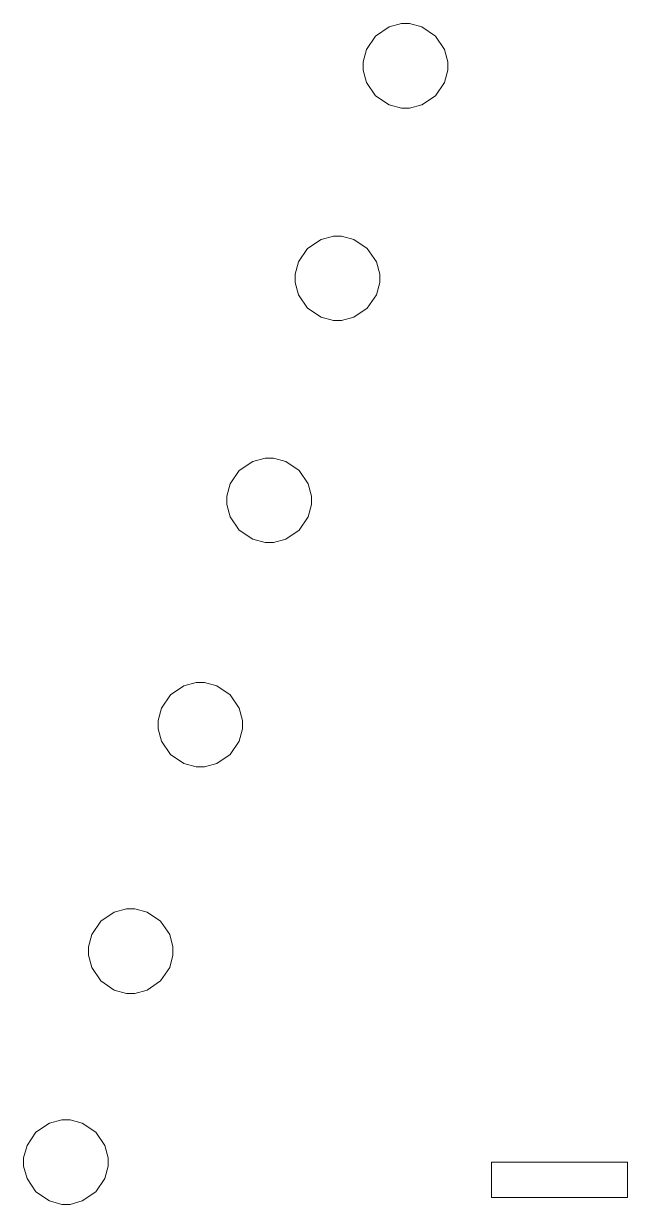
# Model space of a CAD drawing. Header units: millimetres. Extents: x -1050 to 1166, y -878 to -90.
# Drawn here: x -31.5 to 1.8, y -267.5 to -202.4 of the extents above; entities that cross this region are included whole.
import ezdxf

# ---------------------------------------------------------------- set-up
doc = ezdxf.new("R2010")
doc.units = ezdxf.units.MM
doc.header["$MEASUREMENT"] = 0
doc.layers.add('Layer 1', color=7, linetype='Continuous')

msp = doc.modelspace()

# ---------------------------------------------------------------- linework, layer by layer
at = {"layer": 'Layer 1', "color": 1, "lineweight": 9}
for points in [[(-11.3601, -202.59), (-11.3601, -202.59), (-10.6801, -202.406), (-10.6801, -202.406)], [(-10.6801, -202.406), (-10.6801, -202.406), (-10.4501, -202.406), (-10.4501, -202.406)], [(-10.4501, -202.406), (-10.4501, -202.406), (-10.2301, -202.406), (-10.2301, -202.406)], [(-10.2301, -202.406), (-10.2301, -202.406), (-9.5501, -202.59), (-9.5501, -202.59)], [(-12.1001, -203.091), (-12.1001, -203.091), (-11.3601, -202.59), (-11.3601, -202.59)], [(-9.5501, -202.59), (-9.5501, -202.59), (-8.8001, -203.091), (-8.8001, -203.091)], [(-12.6001, -203.832), (-12.6001, -203.832), (-12.1001, -203.091), (-12.1001, -203.091)], [(-8.8001, -203.091), (-8.8001, -203.091), (-8.3001, -203.832), (-8.3001, -203.832)], [(-12.7801, -204.512), (-12.7801, -204.512), (-12.6001, -203.832), (-12.6001, -203.832)], [(-8.3001, -203.832), (-8.3001, -203.832), (-8.1201, -204.512), (-8.1201, -204.512)], [(-12.7801, -204.738), (-12.7801, -204.738), (-12.7801, -204.512), (-12.7801, -204.512)], [(-12.7801, -204.964), (-12.7801, -204.964), (-12.7801, -204.738), (-12.7801, -204.738)], [(-12.6001, -205.645), (-12.6001, -205.645), (-12.7801, -204.964), (-12.7801, -204.964)], [(-8.1201, -204.964), (-8.1201, -204.964), (-8.3001, -205.645), (-8.3001, -205.645)], [(-8.1201, -204.512), (-8.1201, -204.512), (-8.1201, -204.738), (-8.1201, -204.738)], [(-8.1201, -204.738), (-8.1201, -204.738), (-8.1201, -204.964), (-8.1201, -204.964)], [(-12.1001, -206.386), (-12.1001, -206.386), (-12.6001, -205.645), (-12.6001, -205.645)], [(-8.3001, -205.645), (-8.3001, -205.645), (-8.8001, -206.386), (-8.8001, -206.386)], [(-11.3601, -206.887), (-11.3601, -206.887), (-12.1001, -206.386), (-12.1001, -206.386)], [(-10.6801, -207.07), (-10.6801, -207.07), (-11.3601, -206.887), (-11.3601, -206.887)], [(-9.5501, -206.887), (-9.5501, -206.887), (-10.2301, -207.07), (-10.2301, -207.07)], [(-8.8001, -206.386), (-8.8001, -206.386), (-9.5501, -206.887), (-9.5501, -206.887)], [(-10.4501, -207.07), (-10.4501, -207.07), (-10.6801, -207.07), (-10.6801, -207.07)], [(-10.2301, -207.07), (-10.2301, -207.07), (-10.4501, -207.07), (-10.4501, -207.07)], [(-15.1101, -214.299), (-15.1101, -214.299), (-14.4301, -214.115), (-14.4301, -214.115)], [(-14.4301, -214.115), (-14.4301, -214.115), (-14.2101, -214.115), (-14.2101, -214.115)], [(-14.2101, -214.115), (-14.2101, -214.115), (-13.9801, -214.115), (-13.9801, -214.115)], [(-13.9801, -214.115), (-13.9801, -214.115), (-13.3001, -214.299), (-13.3001, -214.299)], [(-16.3501, -215.54), (-16.3501, -215.54), (-15.8501, -214.799), (-15.8501, -214.799)], [(-15.8501, -214.799), (-15.8501, -214.799), (-15.1101, -214.299), (-15.1101, -214.299)], [(-13.3001, -214.299), (-13.3001, -214.299), (-12.5601, -214.799), (-12.5601, -214.799)], [(-12.5601, -214.799), (-12.5601, -214.799), (-12.0601, -215.54), (-12.0601, -215.54)], [(-16.5401, -216.221), (-16.5401, -216.221), (-16.3501, -215.54), (-16.3501, -215.54)], [(-12.0601, -215.54), (-12.0601, -215.54), (-11.8701, -216.221), (-11.8701, -216.221)], [(-16.5401, -216.447), (-16.5401, -216.447), (-16.5401, -216.221), (-16.5401, -216.221)], [(-16.5401, -216.673), (-16.5401, -216.673), (-16.5401, -216.447), (-16.5401, -216.447)], [(-16.3501, -217.354), (-16.3501, -217.354), (-16.5401, -216.673), (-16.5401, -216.673)], [(-11.8701, -216.673), (-11.8701, -216.673), (-12.0601, -217.354), (-12.0601, -217.354)], [(-11.8701, -216.221), (-11.8701, -216.221), (-11.8701, -216.447), (-11.8701, -216.447)], [(-11.8701, -216.447), (-11.8701, -216.447), (-11.8701, -216.673), (-11.8701, -216.673)], [(-15.8501, -218.094), (-15.8501, -218.094), (-16.3501, -217.354), (-16.3501, -217.354)], [(-12.0601, -217.354), (-12.0601, -217.354), (-12.5601, -218.094), (-12.5601, -218.094)], [(-15.1101, -218.595), (-15.1101, -218.595), (-15.8501, -218.094), (-15.8501, -218.094)], [(-14.4301, -218.779), (-14.4301, -218.779), (-15.1101, -218.595), (-15.1101, -218.595)], [(-13.3001, -218.595), (-13.3001, -218.595), (-13.9801, -218.779), (-13.9801, -218.779)], [(-12.5601, -218.094), (-12.5601, -218.094), (-13.3001, -218.595), (-13.3001, -218.595)], [(-14.2101, -218.779), (-14.2101, -218.779), (-14.4301, -218.779), (-14.4301, -218.779)], [(-13.9801, -218.779), (-13.9801, -218.779), (-14.2101, -218.779), (-14.2101, -218.779)], [(-18.8801, -226.536), (-18.8801, -226.536), (-18.2001, -226.353), (-18.2001, -226.353)], [(-18.2001, -226.353), (-18.2001, -226.353), (-17.9701, -226.353), (-17.9701, -226.353)], [(-17.9701, -226.353), (-17.9701, -226.353), (-17.7401, -226.353), (-17.7401, -226.353)], [(-17.7401, -226.353), (-17.7401, -226.353), (-17.0601, -226.536), (-17.0601, -226.536)], [(-20.1201, -227.775), (-20.1201, -227.775), (-19.6201, -227.034), (-19.6201, -227.034)], [(-19.6201, -227.034), (-19.6201, -227.034), (-18.8801, -226.536), (-18.8801, -226.536)], [(-17.0601, -226.536), (-17.0601, -226.536), (-16.3201, -227.034), (-16.3201, -227.034)], [(-16.3201, -227.034), (-16.3201, -227.034), (-15.8201, -227.775), (-15.8201, -227.775)], [(-20.3001, -228.456), (-20.3001, -228.456), (-20.1201, -227.775), (-20.1201, -227.775)], [(-15.8201, -227.775), (-15.8201, -227.775), (-15.6301, -228.456), (-15.6301, -228.456)], [(-20.3001, -228.685), (-20.3001, -228.685), (-20.3001, -228.456), (-20.3001, -228.456)], [(-15.6301, -228.456), (-15.6301, -228.456), (-15.6301, -228.685), (-15.6301, -228.685)], [(-20.3001, -228.911), (-20.3001, -228.911), (-20.3001, -228.685), (-20.3001, -228.685)], [(-20.1201, -229.591), (-20.1201, -229.591), (-20.3001, -228.911), (-20.3001, -228.911)], [(-15.6301, -228.911), (-15.6301, -228.911), (-15.8201, -229.591), (-15.8201, -229.591)], [(-15.6301, -228.685), (-15.6301, -228.685), (-15.6301, -228.911), (-15.6301, -228.911)], [(-19.6201, -230.332), (-19.6201, -230.332), (-20.1201, -229.591), (-20.1201, -229.591)], [(-15.8201, -229.591), (-15.8201, -229.591), (-16.3201, -230.332), (-16.3201, -230.332)], [(-18.8801, -230.833), (-18.8801, -230.833), (-19.6201, -230.332), (-19.6201, -230.332)], [(-16.3201, -230.332), (-16.3201, -230.332), (-17.0601, -230.833), (-17.0601, -230.833)], [(-18.2001, -231.017), (-18.2001, -231.017), (-18.8801, -230.833), (-18.8801, -230.833)], [(-17.9701, -231.017), (-17.9701, -231.017), (-18.2001, -231.017), (-18.2001, -231.017)], [(-17.7401, -231.017), (-17.7401, -231.017), (-17.9701, -231.017), (-17.9701, -231.017)], [(-17.0601, -230.833), (-17.0601, -230.833), (-17.7401, -231.017), (-17.7401, -231.017)], [(-22.6801, -238.905), (-22.6801, -238.905), (-22.0001, -238.721), (-22.0001, -238.721)], [(-22.0001, -238.721), (-22.0001, -238.721), (-21.7701, -238.721), (-21.7701, -238.721)], [(-21.7701, -238.721), (-21.7701, -238.721), (-21.5401, -238.721), (-21.5401, -238.721)], [(-21.5401, -238.721), (-21.5401, -238.721), (-20.8601, -238.905), (-20.8601, -238.905)], [(-23.9201, -240.143), (-23.9201, -240.143), (-23.4201, -239.402), (-23.4201, -239.402)], [(-23.4201, -239.402), (-23.4201, -239.402), (-22.6801, -238.905), (-22.6801, -238.905)], [(-20.8601, -238.905), (-20.8601, -238.905), (-20.1201, -239.402), (-20.1201, -239.402)], [(-20.1201, -239.402), (-20.1201, -239.402), (-19.6201, -240.143), (-19.6201, -240.143)], [(-24.1001, -240.824), (-24.1001, -240.824), (-23.9201, -240.143), (-23.9201, -240.143)], [(-19.6201, -240.143), (-19.6201, -240.143), (-19.4401, -240.824), (-19.4401, -240.824)], [(-24.1001, -241.053), (-24.1001, -241.053), (-24.1001, -240.824), (-24.1001, -240.824)], [(-19.4401, -240.824), (-19.4401, -240.824), (-19.4401, -241.053), (-19.4401, -241.053)], [(-24.1001, -241.279), (-24.1001, -241.279), (-24.1001, -241.053), (-24.1001, -241.053)], [(-23.9201, -241.96), (-23.9201, -241.96), (-24.1001, -241.279), (-24.1001, -241.279)], [(-19.4401, -241.279), (-19.4401, -241.279), (-19.6201, -241.96), (-19.6201, -241.96)], [(-19.4401, -241.053), (-19.4401, -241.053), (-19.4401, -241.279), (-19.4401, -241.279)], [(-23.4201, -242.701), (-23.4201, -242.701), (-23.9201, -241.96), (-23.9201, -241.96)], [(-19.6201, -241.96), (-19.6201, -241.96), (-20.1201, -242.701), (-20.1201, -242.701)], [(-22.6801, -243.202), (-22.6801, -243.202), (-23.4201, -242.701), (-23.4201, -242.701)], [(-20.1201, -242.701), (-20.1201, -242.701), (-20.8601, -243.202), (-20.8601, -243.202)], [(-22.0001, -243.385), (-22.0001, -243.385), (-22.6801, -243.202), (-22.6801, -243.202)], [(-21.7701, -243.385), (-21.7701, -243.385), (-22.0001, -243.385), (-22.0001, -243.385)], [(-21.5401, -243.385), (-21.5401, -243.385), (-21.7701, -243.385), (-21.7701, -243.385)], [(-20.8601, -243.202), (-20.8601, -243.202), (-21.5401, -243.385), (-21.5401, -243.385)], [(-26.5201, -251.386), (-26.5201, -251.386), (-25.8401, -251.203), (-25.8401, -251.203)], [(-25.8401, -251.203), (-25.8401, -251.203), (-25.6101, -251.203), (-25.6101, -251.203)], [(-25.6101, -251.203), (-25.6101, -251.203), (-25.3801, -251.203), (-25.3801, -251.203)], [(-25.3801, -251.203), (-25.3801, -251.203), (-24.7001, -251.386), (-24.7001, -251.386)], [(-27.7601, -252.624), (-27.7601, -252.624), (-27.2601, -251.883), (-27.2601, -251.883)], [(-27.2601, -251.883), (-27.2601, -251.883), (-26.5201, -251.386), (-26.5201, -251.386)], [(-24.7001, -251.386), (-24.7001, -251.386), (-23.9601, -251.883), (-23.9601, -251.883)], [(-23.9601, -251.883), (-23.9601, -251.883), (-23.4601, -252.624), (-23.4601, -252.624)], [(-27.9401, -253.305), (-27.9401, -253.305), (-27.7601, -252.624), (-27.7601, -252.624)], [(-23.4601, -252.624), (-23.4601, -252.624), (-23.2801, -253.305), (-23.2801, -253.305)], [(-27.9401, -253.534), (-27.9401, -253.534), (-27.9401, -253.305), (-27.9401, -253.305)], [(-27.9401, -253.76), (-27.9401, -253.76), (-27.9401, -253.534), (-27.9401, -253.534)], [(-27.7601, -254.441), (-27.7601, -254.441), (-27.9401, -253.76), (-27.9401, -253.76)], [(-23.2801, -253.76), (-23.2801, -253.76), (-23.4601, -254.441), (-23.4601, -254.441)], [(-23.2801, -253.305), (-23.2801, -253.305), (-23.2801, -253.534), (-23.2801, -253.534)], [(-23.2801, -253.534), (-23.2801, -253.534), (-23.2801, -253.76), (-23.2801, -253.76)], [(-27.2601, -255.182), (-27.2601, -255.182), (-27.7601, -254.441), (-27.7601, -254.441)], [(-23.4601, -254.441), (-23.4601, -254.441), (-23.9601, -255.182), (-23.9601, -255.182)], [(-26.5201, -255.683), (-26.5201, -255.683), (-27.2601, -255.182), (-27.2601, -255.182)], [(-25.8401, -255.866), (-25.8401, -255.866), (-26.5201, -255.683), (-26.5201, -255.683)], [(-24.7001, -255.683), (-24.7001, -255.683), (-25.3801, -255.866), (-25.3801, -255.866)], [(-23.9601, -255.182), (-23.9601, -255.182), (-24.7001, -255.683), (-24.7001, -255.683)], [(-25.6101, -255.866), (-25.6101, -255.866), (-25.8401, -255.866), (-25.8401, -255.866)], [(-25.3801, -255.866), (-25.3801, -255.866), (-25.6101, -255.866), (-25.6101, -255.866)], [(-30.0901, -263.017), (-30.0901, -263.017), (-29.4101, -262.834), (-29.4101, -262.834)], [(-29.4101, -262.834), (-29.4101, -262.834), (-29.1801, -262.834), (-29.1801, -262.834)], [(-29.1801, -262.834), (-29.1801, -262.834), (-28.9601, -262.834), (-28.9601, -262.834)], [(-28.9601, -262.834), (-28.9601, -262.834), (-28.2801, -263.017), (-28.2801, -263.017)], [(-31.3301, -264.255), (-31.3301, -264.255), (-30.8401, -263.515), (-30.8401, -263.515)], [(-30.8401, -263.515), (-30.8401, -263.515), (-30.0901, -263.017), (-30.0901, -263.017)], [(-28.2801, -263.017), (-28.2801, -263.017), (-27.5401, -263.515), (-27.5401, -263.515)], [(-27.5401, -263.515), (-27.5401, -263.515), (-27.0401, -264.255), (-27.0401, -264.255)], [(-31.5201, -264.936), (-31.5201, -264.936), (-31.3301, -264.255), (-31.3301, -264.255)], [(-27.0401, -264.255), (-27.0401, -264.255), (-26.8501, -264.936), (-26.8501, -264.936)], [(-31.5201, -265.166), (-31.5201, -265.166), (-31.5201, -264.936), (-31.5201, -264.936)], [(-31.5201, -265.391), (-31.5201, -265.391), (-31.5201, -265.166), (-31.5201, -265.166)], [(-31.3301, -266.072), (-31.3301, -266.072), (-31.5201, -265.391), (-31.5201, -265.391)], [(-26.8501, -265.391), (-26.8501, -265.391), (-27.0401, -266.072), (-27.0401, -266.072)], [(-26.8501, -264.936), (-26.8501, -264.936), (-26.8501, -265.166), (-26.8501, -265.166)], [(-26.8501, -265.166), (-26.8501, -265.166), (-26.8501, -265.391), (-26.8501, -265.391)], [(-5.7101, -265.166), (-5.7101, -265.166), (1.7899, -265.166), (1.7899, -265.166)], [(-5.7101, -267.116), (-5.7101, -267.116), (-5.7101, -265.166), (-5.7101, -265.166)], [(1.7899, -265.166), (1.7899, -265.166), (1.7899, -267.116), (1.7899, -267.116)], [(-30.8401, -266.813), (-30.8401, -266.813), (-31.3301, -266.072), (-31.3301, -266.072)], [(-27.0401, -266.072), (-27.0401, -266.072), (-27.5401, -266.813), (-27.5401, -266.813)], [(-30.0901, -267.31), (-30.0901, -267.31), (-30.8401, -266.813), (-30.8401, -266.813)], [(-27.5401, -266.813), (-27.5401, -266.813), (-28.2801, -267.31), (-28.2801, -267.31)], [(-29.4101, -267.497), (-29.4101, -267.497), (-30.0901, -267.31), (-30.0901, -267.31)], [(-29.1801, -267.497), (-29.1801, -267.497), (-29.4101, -267.497), (-29.4101, -267.497)], [(-28.9601, -267.497), (-28.9601, -267.497), (-29.1801, -267.497), (-29.1801, -267.497)], [(-28.2801, -267.31), (-28.2801, -267.31), (-28.9601, -267.497), (-28.9601, -267.497)], [(1.7899, -267.116), (1.7899, -267.116), (-5.7101, -267.116), (-5.7101, -267.116)]]:
    msp.add_open_spline(points, degree=3, dxfattribs=at)

doc.saveas('drawing.dxf')
